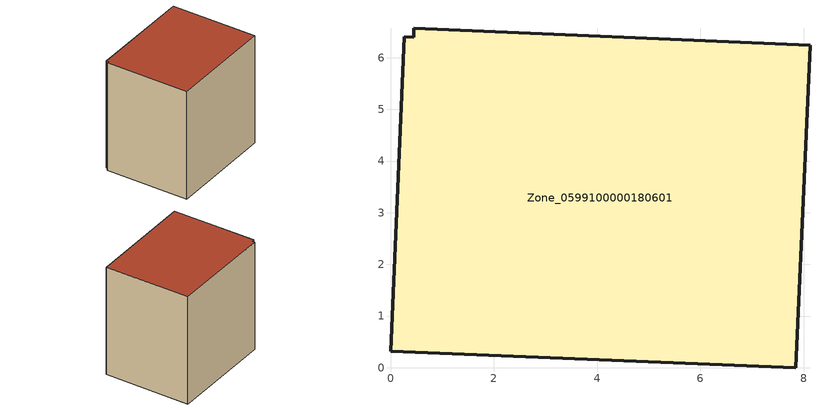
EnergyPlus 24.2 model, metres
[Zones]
Zone_0599100000180601
 floor ground (C_G): 0.45,6.4 0.45,6.57 8.12,6.24 7.85,0 0,0.32 0.26,6.4 z1.5
 wall outside (C_F): 0,0.32 7.85,0 8.12,6.24 0.45,6.57 0.45,6.4 0.26,6.4 0,0.32 z1.5:9.67
 roof outside (C_R): 0.45,6.57 0.45,6.4 0.26,6.4 0,0.32 7.85,0 8.12,6.24 z9.67
[BUILDING]
Pand.0599100000180601: North Axis=0; Terrain=City; Loads Convergence Tolerance Value=0.04; Temperature Convergence Tolerance Value=0.4; Solar Distribution=FullExterior; Maximum Number of Warmup Days=25; Minimum Number of Warmup Days=1
[Site:Location]
Rotterdam.The.Hague.AP_ZH_NLD Design_Conditions: Latitude=51.96; Longitude=4.45; Time Zone=1; Elevation=-4.5
[SITE:GROUNDTEMPERATURE:BUILDINGSURFACE]
18, 18, 18, 18, 18, 18, 18, 18, 18, 18, 18, 18
[MATERIAL] Thermal Absorptance=0.9; Solar Absorptance=0.7; Visible Absorptance=0.7
Name | Roughness | Thickness | Conductivity | Density | Specific Heat
G.TC.1946-1964 | MediumSmooth | 0.15 | 1 | 540 | 1210
F.TC.1946-1964 | Rough | 0.3 | 0.857143 | 1920 | 840
R.TC.1946-1964 | MediumRough | 0.2 | 0.235294 | 1500 | 1000
[CONSTRUCTION]
C_G: G.TC.1946-1964
C_F: F.TC.1946-1964
C_R: R.TC.1946-1964
[ZONE]
Zone_0599100000180601: Type=1; Multiplier=1; Ceiling Height=Autocalculate; Volume=Autocalculate; Floor Area=autocalculate; Part of Total Floor Area=Yes
[ZONEINFILTRATION:DESIGNFLOWRATE]
Infil_Zone_0599100000180601: Zone or ZoneList or Space or SpaceList=Zone_0599100000180601; Schedule=AlwaysOn; Design Flow Rate Calculation Method=Flow/Area; Flow Rate per Floor Area=0.003; Constant Term Coefficient=1; Temperature Term Coefficient=0; Velocity Term Coefficient=0; Velocity Squared Term Coefficient=0
[HVACTEMPLATE:ZONE:IDEALLOADSAIRSYSTEM]
Zone_0599100000180601: Maximum Heating Supply Air Temperature=50; Minimum Cooling Supply Air Temperature=13; Maximum Heating Supply Air Humidity Ratio=0.0156; Minimum Cooling Supply Air Humidity Ratio=0.0077; Heating Limit=NoLimit; Cooling Limit=NoLimit; Dehumidification Control Type=ConstantSensibleHeatRatio; Cooling Sensible Heat Ratio=0.7; Dehumidification Setpoint=60; Humidification Control Type=None; Humidification Setpoint=30; Outdoor Air Method=None; Outdoor Air Flow Rate per Person=0.00944; Outdoor Air Flow Rate per Zone Floor Area=0; Outdoor Air Flow Rate per Zone=0; Demand Controlled Ventilation Type=None; Outdoor Air Economizer Type=NoEconomizer; Heat Recovery Type=None; Sensible Heat Recovery Effectiveness=0.7; Latent Heat Recovery Effectiveness=0.65
[ZONECONTROL:THERMOSTAT]
ThermostatControl_Zone_0599100000180601: Zone or ZoneList=Zone_0599100000180601; Control Type Schedule=DualSetpointControlType; Control 1=Thermostat_Zone_0599100000180601; Temperature Difference Between Cutout And Setpoint=0
[THERMOSTATSETPOINT:DUALSETPOINT]
Thermostat_Zone_0599100000180601: Heating Setpoint Temperature Schedule=HeatingSetpoint_Zone_0599100000180601; Cooling Setpoint Temperature Schedule=CoolingSetpoint_Zone_0599100000180601
[SCHEDULE:COMPACT]
HeatingSetpoint_Zone_0599100000180601: Through: 12/31, For: AllDays, Until: 24:00, 21
CoolingSetpoint_Zone_0599100000180601: Through: 12/31, For: AllDays, Until: 24:00, 24
DualSetpointControlType: Through: 12/31, For: AllDays, Until: 24:00, 4
AlwaysOn: Through: 12/31, For: AllDays, Until: 24:00, 1
